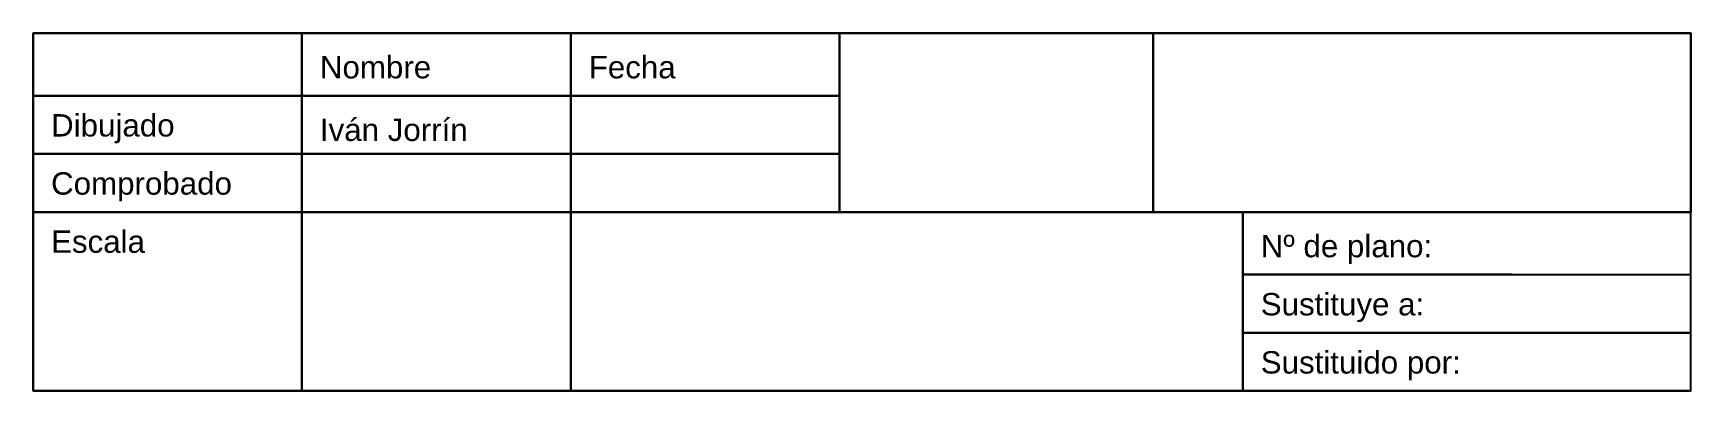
# Model space of a CAD drawing. Header units: millimetres. Extents: x -185 to 0, y 0 to 40.
import ezdxf

# ---------------------------------------------------------------- set-up
doc = ezdxf.new("R2010")
doc.units = ezdxf.units.MM
doc.styles.get("Standard").update_dxf_attribs({"font": 'arial.ttf'})

msp = doc.modelspace()

# ---------------------------------------------------------------- linework, layer by layer
for p, q in [((-50, 20), (0, 20)), ((-50, 13), (-50, 20)), ((-20, 13), (-50, 13)), ((-50, 13), (0, 13)), ((-50, 6.5), (-50, 13)), ((0, 6.5), (-50, 6.5)), ((-50, 6.5), (0, 6.5)), ((-50, 0), (-50, 6.5)), ((0, 0), (-50, 0))]:
    msp.add_line(p, q)
for points in [[(-185, 0), (0, 0), (0, 40), (-185, 40)], [(-185, 40), (-155, 40), (-155, 33), (-185, 33)], [(-155, 40), (-125, 40), (-125, 33), (-155, 33)], [(-125, 40), (-95, 40), (-95, 33), (-125, 33)], [(-95, 40), (-60, 40), (-60, 20), (-95, 20)], [(-60, 40), (0, 40), (0, 20), (-60, 20)], [(-185, 33), (-155, 33), (-155, 26.5), (-185, 26.5)], [(-155, 33), (-125, 33), (-125, 26.5), (-155, 26.5)], [(-125, 33), (-95, 33), (-95, 26.5), (-125, 26.5)], [(-185, 26.5), (-155, 26.5), (-155, 20), (-185, 20)], [(-155, 26.5), (-125, 26.5), (-125, 20), (-155, 20)], [(-125, 26.5), (-95, 26.5), (-95, 20), (-125, 20)], [(-185, 20), (-155, 20), (-155, 0), (-185, 0)], [(-155, 20), (-125, 20), (-125, 0), (-155, 0)], [(-125, 20), (-50, 20), (-50, 0), (-125, 0)]]:
    msp.add_lwpolyline(points, close=True)

# ---------------------------------------------------------------- texts
for s, p in [('Nombre', (-153, 34.94)), ('Fecha', (-123, 34.94)), ('Dibujado', (-183, 28.44)), ('Iván Jorrín', (-153, 27.94)), ('Comprobado', (-183, 21.94)), ('Escala', (-183, 15.44)), ('Nº de plano:', (-48, 14.94)), ('Sustituye a:', (-48, 8.44)), ('Sustituido por:', (-48, 1.94))]:
    msp.add_text(s, height=2.5).set_placement(p)

doc.saveas('drawing.dxf')
